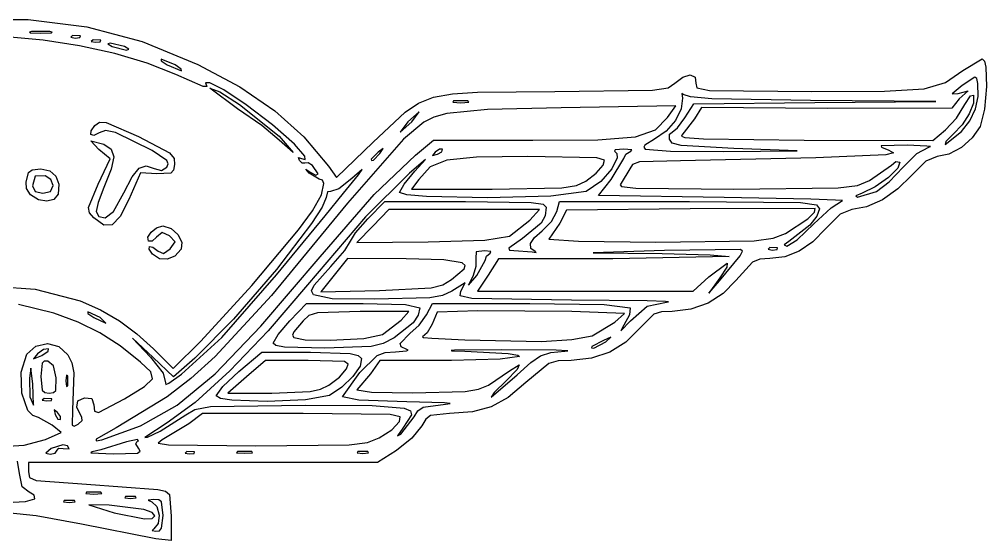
# Model space of a CAD drawing. Extents: x 6 to 135, y 1 to 35.
# Drawn here: x 72.2 to 135, y 1.4 to 35.3 of the extents above; entities that cross this region are included whole.
import ezdxf

# ---------------------------------------------------------------- set-up
doc = ezdxf.new("R2010")
doc.units = 0

msp = doc.modelspace()

# ---------------------------------------------------------------- linework, layer by layer
at = {"layer": 'Image'}
for p, q in [((68.595132, 35.250844), (72.80168, 35.232556)), ((72.80168, 35.232556), (76.606232, 34.763286)), ((76.606232, 34.763286), (80.208616, 33.804508)), ((73.777735, 33.898007), (71.406178, 34.113926)), ((73.026898, 34.464087), (72.889697, 34.419566)), ((72.889697, 34.419566), (72.956204, 34.383107)), ((72.956204, 34.383107), (73.622209, 34.349425)), ((74.217521, 34.464087), (73.026898, 34.464087)), ((73.622209, 34.349425), (74.288214, 34.383107)), ((74.354722, 34.419566), (74.217521, 34.464087)), ((74.217521, 34.464087), (74.217521, 34.464087)), ((74.288214, 34.383107), (74.354722, 34.419566)), ((75.689264, 34.193521), (75.574456, 34.086683)), ((75.574456, 34.086683), (75.849117, 34.033669)), ((76.196382, 34.172632), (75.689264, 34.193521)), ((75.849117, 34.033669), (76.160311, 34.065874)), ((76.160311, 34.065874), (76.196382, 34.172633)), ((76.196382, 34.172633), (76.196382, 34.172632)), ((77.012179, 33.928938), (76.897371, 33.8221)), ((77.519297, 33.908049), (77.012179, 33.928938)), ((77.483226, 33.801291), (77.519297, 33.90805)), ((77.519297, 33.90805), (77.519297, 33.908049)), ((76.145923, 33.534513), (73.777735, 33.898007)), ((78.425622, 33.033851), (76.145923, 33.534513)), ((76.897371, 33.8221), (77.172032, 33.769086)), ((77.172032, 33.769086), (77.483226, 33.801291)), ((78.12012, 33.711004), (77.967378, 33.651058)), ((77.967378, 33.651058), (78.252412, 33.483614)), ((79.046161, 33.483614), (78.12012, 33.711004)), ((78.252412, 33.483614), (79.178452, 33.256224)), ((79.331195, 33.316171), (79.046161, 33.483614)), ((79.046161, 33.483614), (79.046161, 33.483614)), ((79.178452, 33.256224), (79.331195, 33.316171)), ((80.208616, 33.804508), (83.808655, 32.317697)), ((80.531711, 32.406426), (78.425622, 33.033851)), ((82.353448, 32.292991), (81.427408, 32.671114)), ((81.427408, 32.671114), (81.434849, 32.56004)), ((133.456041, 31.9344), (134.71281, 32.689865)), ((134.71281, 32.689865), (134.860643, 32.544158)), ((82.379071, 31.662643), (80.531711, 32.406426)), ((81.434849, 32.56004), (81.824282, 32.292991)), ((81.824282, 32.292991), (82.750323, 31.914867)), ((82.742882, 32.025941), (82.353448, 32.292991)), ((82.353448, 32.292991), (82.353448, 32.292991)), ((82.750323, 31.914867), (82.742882, 32.025941)), ((83.808655, 32.317697), (86.535621, 30.859442)), ((134.860643, 32.544158), (134.95752, 32.151123)), ((134.95752, 32.151123), (135.006384, 30.887585)), ((84.16495, 30.89217), (82.379071, 31.662643)), ((114.764866, 31.102367), (115.280253, 31.505515)), ((115.280253, 31.505515), (115.767651, 31.639898)), ((115.767651, 31.639898), (116.098292, 31.505515)), ((116.098292, 31.505515), (116.143409, 31.102367)), ((132.329629, 31.142234), (133.456041, 31.9344)), ((134.238338, 31.497077), (133.417967, 30.95643)), ((134.366814, 31.402933), (134.238338, 31.497077)), ((134.433098, 31.081257), (134.366814, 31.402933)), ((84.399297, 30.900713), (84.16495, 30.89217)), ((84.585098, 31.127529), (84.315054, 31.139205)), ((84.315054, 31.139205), (84.399297, 30.900713)), ((85.495951, 30.676185), (84.585098, 31.127529)), ((86.389614, 29.447885), (84.595795, 30.787078)), ((84.595795, 30.787078), (85.234688, 30.547578)), ((86.535621, 30.859442), (88.808576, 29.31289)), ((113.314071, 30.647758), (114.335529, 30.806708)), ((114.335529, 30.806708), (114.764866, 31.102367)), ((116.143409, 31.102367), (116.202492, 30.800236)), ((116.202492, 30.800236), (117.030247, 30.642719)), ((130.951525, 30.738708), (132.329629, 31.142234)), ((133.417967, 30.95643), (132.766098, 30.405465)), ((134.455519, 30.253485), (134.433098, 31.081257)), ((135.006384, 30.887585), (134.875364, 29.428285)), ((85.234688, 30.547578), (86.514013, 29.72895)), ((86.954235, 29.71166), (85.495951, 30.676185)), ((98.14351, 29.804894), (99.118863, 30.189079)), ((99.118863, 30.189079), (100.339913, 30.41551)), ((100.339913, 30.41551), (101.957416, 30.526098)), ((101.957416, 30.526098), (106.984805, 30.56739)), ((106.984805, 30.56739), (113.314071, 30.647758)), ((115.313148, 30.374764), (115.232946, 30.43948)), ((115.232946, 30.43948), (115.260975, 30.130648)), ((115.786872, 30.213752), (115.313148, 30.374764)), ((117.175823, 30.101622), (115.786872, 30.213752)), ((117.030247, 30.642719), (123.67056, 30.573201)), ((123.67056, 30.573201), (128.379309, 30.592729)), ((128.379309, 30.592729), (130.951525, 30.738708)), ((132.766098, 30.405465), (133.153384, 30.427701)), ((133.153384, 30.427701), (133.814842, 30.601171)), ((133.814842, 30.601171), (133.23078, 30.090866)), ((133.599466, 29.713487), (133.949044, 30.288842)), ((133.949044, 30.288842), (134.157247, 30.339735)), ((134.157247, 30.339735), (134.142553, 29.809276)), ((134.27913, 29.433365), (134.455519, 30.253485)), ((86.514013, 29.72895), (89.089827, 27.673528)), ((88.651406, 28.400903), (86.954235, 29.71166)), ((97.263097, 29.221044), (98.14351, 29.804894)), ((100.411238, 29.961836), (100.356255, 29.87638)), ((100.356255, 29.87638), (100.874258, 29.840836)), ((101.337279, 29.961836), (100.411238, 29.961836)), ((100.874258, 29.840836), (101.392262, 29.87638)), ((101.392262, 29.87638), (101.337279, 29.961836)), ((101.337279, 29.961836), (101.337279, 29.961836)), ((107.394152, 29.50673), (102.613313, 29.389893)), ((114.840087, 29.64716), (107.394152, 29.50673)), ((114.300123, 28.889623), (114.840087, 29.64716)), ((115.260975, 30.130648), (115.192141, 29.436745)), ((115.423908, 28.849504), (115.993817, 29.771637)), ((115.993817, 29.771637), (123.845997, 29.84578)), ((116.506486, 29.529569), (116.051062, 28.794616)), ((124.675878, 29.456074), (116.506486, 29.529569)), ((123.584298, 29.981979), (117.175823, 30.101622)), ((131.698178, 29.919923), (123.584298, 29.981979)), ((123.845997, 29.84578), (131.698178, 29.919923)), ((133.23078, 30.090866), (132.745995, 29.481569)), ((133.0408, 28.840857), (133.599466, 29.713487)), ((134.142553, 29.809276), (133.871929, 29.120309)), ((87.971736, 28.350023), (86.389614, 29.447885)), ((88.808576, 29.31289), (90.700604, 27.621221)), ((95.18407, 27.286702), (97.263097, 29.221044)), ((98.188378, 29.250286), (97.434679, 28.588828)), ((97.699262, 28.588828), (98.188378, 29.250286)), ((99.137903, 28.90999), (98.47399, 28.571734)), ((99.967261, 29.142927), (99.137903, 28.90999)), ((102.613313, 29.389893), (99.967261, 29.142927)), ((113.514424, 28.07842), (114.300123, 28.889623)), ((115.192141, 29.436745), (114.811653, 28.68381)), ((132.745995, 29.481569), (124.675878, 29.456074)), ((133.871929, 29.120309), (133.413199, 28.403553)), ((133.9173, 28.660464), (134.27913, 29.433365)), ((134.875364, 29.428285), (134.580423, 28.302256)), ((76.88273, 28.019223), (77.125193, 28.368751)), ((77.125193, 28.368751), (77.423136, 28.572028)), ((77.423136, 28.572028), (77.859991, 28.554526)), ((77.859991, 28.554526), (79.966468, 27.651057)), ((89.08367, 27.41814), (87.971736, 28.350023)), ((90.089045, 27.151037), (88.651406, 28.400903)), ((97.434679, 28.588828), (96.945563, 27.927371)), ((96.945563, 27.927371), (97.699262, 28.588828)), ((98.47399, 28.571734), (97.151494, 27.482215)), ((97.699262, 28.588828), (97.699262, 28.588828)), ((114.811653, 28.68381), (114.201174, 27.990985)), ((114.944329, 28.198247), (115.423908, 28.849504)), ((116.051062, 28.794616), (115.214691, 27.742727)), ((132.329894, 28.075239), (133.0408, 28.840857)), ((133.413199, 28.403553), (132.834184, 27.789724)), ((133.383397, 27.974351), (133.9173, 28.660464)), ((134.580423, 28.302256), (134.07662, 27.568936)), ((76.880093, 27.774186), (76.88273, 28.019223)), ((77.072579, 27.707127), (76.880093, 27.774186)), ((77.415486, 27.891536), (77.072579, 27.707127)), ((77.819705, 28.026065), (77.415486, 27.891536)), ((78.469153, 27.896444), (77.819705, 28.026065)), ((80.841402, 26.7303), (78.469153, 27.896444)), ((79.966468, 27.651057), (81.981831, 26.57931)), ((89.089827, 27.673528), (89.997262, 26.604456)), ((90.700604, 27.621221), (92.284786, 25.727612)), ((109.764658, 27.438516), (112.20927, 27.629986)), ((112.20927, 27.629986), (113.514424, 28.07842)), ((114.201174, 27.990985), (113.442366, 27.47741)), ((114.417881, 27.464351), (114.432325, 27.791359)), ((114.432325, 27.791359), (114.591596, 27.927371)), ((114.591596, 27.927371), (114.944329, 28.198247)), ((115.214691, 27.742727), (115.203942, 27.657794)), ((115.203942, 27.657794), (115.416311, 27.587811)), ((131.510575, 27.385827), (132.329894, 28.075239)), ((132.307941, 27.133622), (133.383397, 27.974351)), ((132.834184, 27.789724), (132.357961, 27.326352)), ((133.383397, 27.974351), (133.383397, 27.974351)), ((77.396922, 26.801579), (76.862587, 27.362395)), ((76.862587, 27.362395), (77.706022, 27.140171)), ((77.706022, 27.140171), (78.190124, 26.832317)), ((89.997262, 26.604456), (89.08367, 27.41814)), ((89.08367, 27.41814), (89.08367, 27.41814)), ((90.768733, 26.36919), (90.089045, 27.151037)), ((92.82267, 24.98306), (95.18407, 27.286702)), ((97.151494, 27.482215), (93.537385, 23.330001)), ((97.945325, 26.424652), (99.117427, 27.398205)), ((99.117427, 27.398205), (105.560584, 27.398205)), ((105.560584, 27.398205), (109.764658, 27.438516)), ((112.817349, 27.090303), (112.751656, 26.943995)), ((113.442366, 27.47741), (112.817349, 27.090303)), ((114.595246, 27.214621), (114.417881, 27.464351)), ((115.180882, 27.055189), (114.595246, 27.214621)), ((118.604463, 26.858532), (115.180882, 27.055189)), ((115.416311, 27.587811), (116.638697, 27.487262)), ((116.638697, 27.487262), (123.172157, 27.405808)), ((123.172157, 27.405808), (131.510575, 27.385827)), ((129.846097, 27.07385), (128.171074, 27.042162)), ((128.171074, 27.042162), (128.188612, 26.944914)), ((131.132831, 27.028228), (129.846097, 27.07385)), ((131.36226, 26.98957), (131.132831, 27.028228)), ((132.357961, 27.326352), (132.307941, 27.133622)), ((134.07662, 27.568936), (133.364305, 26.941777)), ((78.128931, 26.207581), (77.396922, 26.801579)), ((78.190124, 26.832317), (78.354226, 26.330405)), ((81.794109, 26.089039), (80.841402, 26.7303)), ((81.981831, 26.57931), (82.273803, 26.225169)), ((90.773633, 26.146234), (90.768733, 26.36919)), ((95.516453, 26.638205), (95.053432, 26.175185)), ((95.205274, 26.109814), (95.616349, 26.53831)), ((95.25648, 23.878057), (97.945325, 26.424652)), ((95.847182, 26.869039), (95.516453, 26.638205)), ((95.616349, 26.53831), (95.847182, 26.869039)), ((95.616349, 26.53831), (95.616349, 26.53831)), ((99.216204, 26.637287), (99.051594, 26.411397)), ((99.051594, 26.411397), (99.364318, 26.489175)), ((99.490175, 26.82597), (99.216204, 26.637287)), ((99.364318, 26.489175), (99.655877, 26.660269)), ((99.690636, 26.817941), (99.490175, 26.82597)), ((99.655877, 26.660269), (99.690636, 26.817941)), ((99.690636, 26.817941), (99.690636, 26.817941)), ((110.896348, 26.786637), (110.847402, 26.698765)), ((110.847402, 26.698765), (111.012309, 26.536864)), ((111.457578, 26.817459), (110.896348, 26.786637)), ((111.012309, 26.536864), (111.025967, 26.270908)), ((111.975582, 26.774991), (111.457578, 26.817459)), ((111.457578, 26.224562), (111.593591, 26.501003)), ((111.593591, 26.501003), (111.920599, 26.686655)), ((111.920599, 26.686655), (111.975582, 26.774991)), ((112.751656, 26.943995), (112.845245, 26.823421)), ((112.845245, 26.823421), (114.47879, 26.689654)), ((114.47879, 26.689654), (117.939862, 26.664147)), ((117.939862, 26.664147), (122.702356, 26.715734)), ((122.702356, 26.715734), (118.604463, 26.858532)), ((128.456066, 26.454417), (123.912127, 26.251581)), ((128.188612, 26.944914), (128.651137, 26.760618)), ((128.954436, 26.579261), (128.456066, 26.454417)), ((128.651137, 26.760618), (128.954436, 26.579261)), ((129.579408, 25.658567), (130.476467, 26.550502)), ((130.476467, 26.550502), (131.254128, 26.945944)), ((131.254128, 26.945944), (131.36226, 26.98957)), ((132.562225, 26.504263), (131.789123, 26.339873)), ((133.364305, 26.941777), (132.562225, 26.504263)), ((77.338405, 24.54631), (78.128931, 26.207581)), ((78.354226, 26.330405), (78.199027, 25.53198)), ((80.005383, 25.590437), (80.451826, 25.749427)), ((80.451826, 25.749427), (80.982075, 25.572058)), ((81.89946, 25.866735), (81.794109, 26.089039)), ((81.805807, 25.656153), (81.89946, 25.866735)), ((82.300058, 25.826916), (82.226942, 25.463549)), ((82.273803, 26.225169), (82.300058, 25.826916)), ((90.408845, 26.098567), (90.342341, 26.290046)), ((90.342341, 26.290046), (90.548965, 26.211633)), ((90.593216, 25.913758), (90.408845, 26.098567)), ((90.548965, 26.211633), (90.773633, 26.146234)), ((90.75611, 25.9231), (90.593216, 25.913758)), ((90.970315, 25.941654), (90.75611, 25.9231)), ((91.256255, 25.771167), (90.970315, 25.941654)), ((91.613853, 25.216748), (91.256255, 25.771167)), ((95.053432, 26.175185), (95.092782, 26.078078)), ((95.092782, 26.078078), (95.205274, 26.109814)), ((98.597678, 26.162113), (97.547048, 25.265985)), ((97.8977, 25.387121), (98.597678, 26.162113)), ((99.975752, 26.119621), (98.902803, 25.676532)), ((101.904275, 26.303451), (99.975752, 26.119621)), ((105.223865, 26.339873), (101.904275, 26.303451)), ((109.717667, 26.270511), (105.223865, 26.339873)), ((109.674091, 25.261833), (110.127086, 25.796549)), ((110.207981, 26.109031), (109.717667, 26.270511)), ((110.127086, 25.796549), (110.207981, 26.109031)), ((110.639924, 24.854902), (111.457578, 26.224562)), ((111.025967, 26.270908), (110.677508, 25.539386)), ((112.028194, 25.835882), (111.85495, 25.547691)), ((112.474333, 25.994383), (112.028194, 25.835882)), ((115.136909, 26.07529), (112.474333, 25.994383)), ((123.912127, 26.251581), (115.136909, 26.07529)), ((127.408348, 24.791041), (128.831384, 25.782811)), ((128.831384, 25.782811), (129.11496, 26.016468)), ((129.11496, 26.016468), (129.361444, 25.982919)), ((129.361444, 25.982919), (129.246836, 25.584845)), ((131.056111, 26.042227), (130.128383, 25.119155)), ((131.789123, 26.339873), (131.056111, 26.042227)), ((72.680953, 24.675838), (72.82846, 25.303181)), ((72.82846, 25.303181), (73.064128, 25.474759)), ((73.064128, 25.474759), (73.630734, 25.546124)), ((73.630734, 25.546124), (74.201067, 25.418264)), ((74.201067, 25.418264), (74.599126, 25.068184)), ((78.199027, 25.53198), (77.72523, 24.334586)), ((80.088441, 25.278067), (79.339975, 23.560015)), ((79.554926, 25.024065), (80.005383, 25.590437)), ((81.154797, 25.213659), (80.088441, 25.278067)), ((80.982075, 25.572058), (81.455844, 25.433528)), ((82.063322, 25.267863), (81.154797, 25.213659)), ((81.455844, 25.433528), (81.805807, 25.656153)), ((82.226942, 25.463549), (82.063322, 25.267863)), ((91.031771, 25.268781), (90.830062, 25.523426)), ((90.830062, 25.523426), (91.150833, 25.30253)), ((91.693228, 24.879003), (91.031771, 25.268781)), ((91.150833, 25.30253), (91.477841, 25.132806)), ((91.477841, 25.132806), (91.613853, 25.216748)), ((92.284786, 25.727612), (92.82267, 24.98306)), ((93.258025, 23.958626), (94.235249, 25.14925)), ((94.48168, 25.498367), (93.818864, 24.920437)), ((94.235249, 25.14925), (94.48168, 25.498367)), ((97.547048, 25.265985), (94.706511, 22.435344)), ((97.196968, 24.548907), (97.8977, 25.387121)), ((98.902803, 25.676532), (98.149932, 24.862335)), ((108.9933, 24.739206), (109.674091, 25.261833)), ((110.677508, 25.539386), (109.957977, 24.729306)), ((111.85495, 25.547691), (111.289055, 24.62165)), ((129.246836, 25.584845), (128.634669, 24.976675)), ((128.673995, 24.710533), (129.579408, 25.658567)), ((130.128383, 25.119155), (129.24326, 24.241793)), ((72.703378, 24.277753), (72.680953, 24.675838)), ((73.267427, 25.070767), (73.093043, 24.443695)), ((73.902112, 25.089615), (73.267427, 25.070767)), ((74.265016, 24.848335), (73.902112, 25.089615)), ((74.415958, 24.456934), (74.265016, 24.848335)), ((74.599126, 25.068184), (74.790927, 24.546129)), ((74.790927, 24.546129), (74.742488, 23.902348)), ((76.714284, 23.029589), (77.338405, 24.54631)), ((79.012636, 23.979286), (79.554926, 25.024065)), ((91.906813, 24.803765), (91.693228, 24.879003)), ((91.836975, 23.868292), (91.99739, 24.599091)), ((91.99739, 24.599091), (91.906813, 24.803765)), ((93.818864, 24.920437), (92.95802, 24.250623)), ((96.905513, 24.013616), (97.196968, 24.548907)), ((98.149932, 24.862335), (97.674558, 24.223209)), ((108.38641, 24.463453), (108.9933, 24.739196)), ((108.9933, 24.739196), (108.9933, 24.739206)), ((109.957977, 24.729306), (109.023325, 24.065779)), ((109.82227, 23.826335), (110.639924, 24.854902)), ((111.289055, 24.62165), (111.219643, 24.502644)), ((111.219643, 24.502644), (111.315896, 24.409685)), ((126.616855, 24.473565), (127.408348, 24.791041)), ((128.634669, 24.976675), (127.77945, 24.369245)), ((127.853787, 24.086813), (128.673995, 24.710533)), ((72.964435, 23.86045), (72.703378, 24.277753)), ((73.465134, 23.538074), (72.964435, 23.86045)), ((72.964435, 23.86045), (72.964435, 23.86045)), ((73.093043, 24.443695), (73.249387, 24.073279)), ((73.249387, 24.073279), (73.754501, 23.958626)), ((73.754501, 23.958626), (74.26201, 24.074603)), ((74.26201, 24.074603), (74.415958, 24.456934)), ((74.415958, 24.456934), (74.415958, 24.456934)), ((74.742488, 23.902348), (74.48034, 23.561996)), ((77.72523, 24.334586), (77.341973, 23.371742)), ((78.333818, 22.786967), (79.012636, 23.979286)), ((91.2669, 22.820331), (91.836975, 23.868292)), ((91.756826, 19.846199), (95.25648, 23.878057)), ((92.077167, 22.50342), (93.258025, 23.958626)), ((92.221986, 24.05002), (92.143019, 23.685976)), ((92.431486, 24.076157), (92.221986, 24.05002)), ((92.95802, 24.250623), (92.431486, 24.076157)), ((97.386703, 23.852645), (96.905513, 24.013616)), ((97.674558, 24.223209), (102.912426, 24.224188)), ((102.912426, 24.224188), (107.437897, 24.308341)), ((109.023325, 24.065779), (106.72366, 23.776377)), ((107.437897, 24.308341), (108.38641, 24.463453)), ((111.315896, 24.409685), (112.235439, 24.289355)), ((112.235439, 24.289355), (118.592961, 24.223209)), ((118.592961, 24.223209), (125.360223, 24.30379)), ((125.360223, 24.30379), (126.616855, 24.473565)), ((126.935684, 23.973389), (126.514432, 23.802709)), ((126.618094, 23.717905), (127.853787, 24.086813)), ((127.77945, 24.369245), (126.935684, 23.973389)), ((127.853787, 24.086813), (127.853787, 24.086813)), ((129.24326, 24.241793), (128.238081, 23.542647)), ((74.012495, 23.43958), (73.465134, 23.538074)), ((74.48034, 23.561996), (74.012495, 23.43958)), ((77.341973, 23.371742), (77.225703, 22.769699)), ((79.339975, 23.560015), (78.774048, 22.450827)), ((93.537385, 23.330001), (88.600643, 17.324541)), ((92.143019, 23.685976), (91.890716, 23.060188)), ((94.843938, 22.294967), (95.957359, 23.42946)), ((95.957359, 23.42946), (101.19393, 23.42946)), ((98.663503, 23.741682), (97.386703, 23.852645)), ((102.603302, 23.665474), (98.663503, 23.741682)), ((101.19393, 23.42946), (105.441262, 23.358575)), ((106.72366, 23.776377), (102.603302, 23.665474)), ((105.441262, 23.358575), (106.223179, 23.244179)), ((106.223179, 23.244179), (106.430501, 23.054225)), ((107.116893, 22.773153), (107.281617, 23.42946)), ((107.281617, 23.42946), (115.71959, 23.42946)), ((117.982103, 23.688283), (109.82227, 23.826335)), ((115.71959, 23.42946), (122.927821, 23.359554)), ((123.602284, 23.573045), (117.982103, 23.688283)), ((122.927821, 23.359554), (123.960096, 23.21591)), ((125.200909, 23.524185), (123.602284, 23.573045)), ((124.908832, 23.019731), (125.65615, 23.489845)), ((125.65615, 23.489845), (125.200909, 23.524185)), ((126.514432, 23.802709), (126.618094, 23.717905)), ((128.238081, 23.542647), (127.211984, 23.078492)), ((76.781869, 22.691038), (76.714284, 23.029589)), ((77.069416, 22.363501), (76.781869, 22.691038)), ((77.225703, 22.769699), (77.379246, 22.459234)), ((77.805428, 22.371128), (78.333818, 22.786967)), ((90.342082, 21.588931), (91.2669, 22.820331)), ((91.890716, 23.060188), (91.2018, 21.991591)), ((96.219159, 22.900294), (95.17962, 21.835711)), ((101.106366, 22.900294), (96.219159, 22.900294)), ((105.993577, 22.900294), (101.106366, 22.900294)), ((105.352143, 22.213698), (105.993577, 22.900294)), ((106.430501, 23.054225), (106.351904, 22.505237)), ((106.768495, 22.138064), (107.116893, 22.773153)), ((107.748696, 22.864888), (107.317265, 22.022696)), ((115.754692, 22.948737), (107.748696, 22.864888)), ((123.86931, 22.968062), (115.754692, 22.948737)), ((123.405004, 22.308846), (123.826199, 22.728915)), ((123.794261, 21.974254), (124.908832, 23.019731)), ((123.826199, 22.728915), (123.86931, 22.968062)), ((123.960096, 23.21591), (124.157562, 22.949795)), ((124.157562, 22.949795), (123.980734, 22.484591)), ((125.50996, 22.612288), (124.572886, 21.680468)), ((126.264109, 22.906105), (125.50996, 22.612288)), ((127.211984, 23.078492), (126.264109, 22.906105)), ((77.707869, 21.888983), (77.069416, 22.363501)), ((77.069416, 22.363501), (77.069416, 22.363501)), ((77.379246, 22.459234), (77.805428, 22.371128)), ((78.774048, 22.450827), (78.253046, 21.905954)), ((91.2018, 21.991591), (88.922093, 19.024481)), ((88.923849, 18.661441), (92.077167, 22.50342)), ((94.706511, 22.435344), (90.938209, 18.009965)), ((94.057584, 21.404093), (94.843938, 22.294967)), ((104.049254, 21.186379), (105.352143, 22.213698)), ((106.091961, 22.014468), (104.883127, 21.016786)), ((106.351904, 22.505237), (106.091961, 22.014468)), ((106.162169, 21.532772), (106.768495, 22.138064)), ((107.317265, 22.022696), (106.592021, 20.986119)), ((121.948392, 21.361003), (123.405004, 22.308846)), ((122.708688, 20.948877), (123.794261, 21.974254)), ((123.980734, 22.484591), (123.520656, 21.900425)), ((78.253046, 21.905954), (77.707869, 21.888983)), ((80.571161, 21.116647), (80.779373, 21.446779)), ((80.779373, 21.446779), (81.140067, 21.724961)), ((81.140067, 21.724961), (81.55109, 21.841962)), ((81.505624, 21.422078), (81.142746, 21.108299)), ((81.981006, 21.190199), (81.505624, 21.422078)), ((81.55109, 21.841962), (82.081926, 21.67732)), ((82.081926, 21.67732), (82.52757, 21.276981)), ((87.328863, 17.982738), (90.342082, 21.588931)), ((93.730517, 20.855321), (94.057584, 21.404093)), ((95.17962, 21.835711), (94.140081, 20.771127)), ((105.662011, 21.089398), (106.162169, 21.532772)), ((121.143074, 21.038174), (121.948392, 21.361003)), ((121.948392, 21.361003), (121.948392, 21.361003)), ((123.520656, 21.900425), (122.17319, 20.827089)), ((124.572886, 21.680468), (123.729349, 20.817991)), ((80.617588, 20.843798), (80.571161, 21.116647)), ((80.850898, 20.842449), (80.617588, 20.843798)), ((81.142746, 21.108299), (80.850898, 20.842449)), ((82.347292, 20.802552), (81.981006, 21.190199)), ((82.024609, 20.34812), (82.347292, 20.802552)), ((82.52757, 21.276981), (82.778833, 20.781328)), ((82.778833, 20.781328), (82.726524, 20.330742)), ((93.354865, 20.248007), (93.730517, 20.855321)), ((94.140081, 20.771127), (98.763939, 20.808392)), ((98.763939, 20.808392), (102.430661, 20.918958)), ((102.430661, 20.918958), (104.049254, 21.186379)), ((104.883127, 21.016786), (104.005723, 20.387668)), ((104.049254, 21.186379), (104.049254, 21.186379)), ((105.412563, 20.697851), (105.662011, 21.089398)), ((106.592021, 20.986119), (108.513338, 20.847644)), ((108.513338, 20.847644), (113.545263, 20.787682)), ((113.545263, 20.787682), (119.92896, 20.866043)), ((119.92896, 20.866043), (121.143074, 21.038174)), ((122.17319, 20.827089), (121.872513, 20.605938)), ((122.03109, 20.527093), (122.708688, 20.948877)), ((123.729349, 20.817991), (122.847545, 20.20792)), ((80.65418, 20.34421), (80.677343, 20.509016)), ((80.882176, 20.007634), (80.65418, 20.34421)), ((80.677343, 20.509016), (80.893401, 20.471136)), ((80.893401, 20.471136), (81.244089, 20.199658)), ((81.244089, 20.199658), (81.592834, 20.043306)), ((81.592834, 20.043306), (82.024609, 20.34812)), ((82.726524, 20.330742), (82.313549, 19.887615)), ((92.4517, 19.216385), (93.354865, 20.248007)), ((101.883429, 20.150457), (101.848855, 19.752347)), ((102.420381, 20.233576), (101.883429, 20.150457)), ((102.819602, 20.179622), (102.420381, 20.233576)), ((102.792485, 20.079236), (102.819602, 20.179622)), ((104.005723, 20.387668), (104.03246, 20.279101)), ((104.03246, 20.279101), (104.328183, 20.250851)), ((104.328183, 20.250851), (105.504461, 20.156534)), ((105.4231, 20.385458), (105.412563, 20.697851)), ((105.702898, 20.179547), (105.4231, 20.385458)), ((105.504461, 20.156534), (105.781033, 20.125878)), ((105.781033, 20.125878), (105.702898, 20.179547)), ((114.103408, 20.242189), (109.473206, 20.097622)), ((109.473206, 20.097622), (113.949069, 20.043752)), ((119.030629, 20.305239), (114.103408, 20.242189)), ((119.020711, 19.897649), (119.153078, 20.193078)), ((119.153078, 20.193078), (119.030629, 20.305239)), ((120.932957, 20.435205), (120.818149, 20.328367)), ((120.818149, 20.328367), (121.09281, 20.275353)), ((121.440075, 20.414316), (120.932957, 20.435205)), ((121.09281, 20.275353), (121.404004, 20.307558)), ((121.404004, 20.307558), (121.440075, 20.414317)), ((121.440075, 20.414317), (121.440075, 20.414316)), ((121.872513, 20.605938), (122.03109, 20.527093)), ((122.847545, 20.20792), (121.91642, 19.844317)), ((81.321845, 19.713879), (80.882176, 20.007634)), ((80.882176, 20.007634), (80.882176, 20.007634)), ((81.822146, 19.677933), (81.321845, 19.713879)), ((82.313549, 19.887615), (81.822146, 19.677933)), ((87.911866, 15.344675), (91.756826, 19.846199)), ((93.516972, 19.733598), (92.659517, 18.650971)), ((97.327907, 19.709439), (93.516972, 19.733598)), ((99.782566, 19.64869), (97.327907, 19.709439)), ((100.979745, 19.454413), (99.782566, 19.64869)), ((101.848855, 19.752347), (101.852492, 19.214909)), ((101.917652, 18.630132), (102.461756, 19.60027)), ((102.461756, 19.60027), (102.558908, 19.883491)), ((102.461756, 19.60027), (102.461756, 19.60027)), ((102.558908, 19.883491), (102.792485, 20.079236)), ((103.334759, 19.702779), (102.649221, 18.655707)), ((110.750269, 19.716754), (103.334759, 19.702779)), ((118.295356, 19.860306), (110.750269, 19.716754)), ((113.949069, 20.043752), (117.072083, 19.967643)), ((117.072083, 19.967643), (118.295356, 19.860306)), ((117.664749, 18.270092), (119.020711, 19.897649)), ((119.800764, 19.500071), (118.723099, 18.295243)), ((120.276545, 19.68149), (119.800764, 19.500071)), ((120.924919, 19.721247), (120.276545, 19.68149)), ((121.91642, 19.844317), (120.924919, 19.721247)), ((88.922093, 19.024481), (86.119824, 15.781667)), ((91.372601, 17.997757), (92.4517, 19.216385)), ((100.278947, 18.354254), (101.088764, 19.048854)), ((101.159692, 19.282904), (100.979745, 19.454413)), ((101.088764, 19.048854), (101.159692, 19.282904)), ((101.852492, 19.214909), (101.676852, 18.62787)), ((116.978981, 18.534675), (118.166543, 19.418418)), ((118.139097, 19.172206), (117.684111, 18.468529)), ((118.166543, 19.418418), (118.139097, 19.172206)), ((85.364964, 14.599748), (88.923849, 18.661441)), ((92.659517, 18.650971), (91.802059, 17.568344)), ((99.707569, 18.019367), (100.278947, 18.354254)), ((100.278947, 18.354254), (100.278947, 18.354254)), ((101.373545, 18.005509), (101.917652, 18.630132)), ((101.676852, 18.62787), (101.373545, 18.005509)), ((102.649221, 18.655707), (101.963682, 17.608634)), ((115.953965, 17.608634), (116.978981, 18.534675)), ((117.684111, 18.468529), (116.968681, 17.476343)), ((116.968681, 17.476343), (117.664749, 18.270092)), ((118.723099, 18.295243), (117.913451, 17.454912)), ((69.918047, 17.980049), (73.26165, 17.727472)), ((73.26165, 17.727472), (76.179339, 16.969988)), ((84.013265, 14.365833), (87.328863, 17.982738)), ((87.328863, 17.982738), (87.328863, 17.982738)), ((90.938209, 18.009965), (88.380432, 15.033003)), ((91.201941, 17.618668), (91.372601, 17.997757)), ((91.319155, 17.361562), (91.201941, 17.618668)), ((91.802059, 17.568344), (95.610557, 17.654635)), ((95.610557, 17.654635), (98.956134, 17.823668)), ((98.956134, 17.823668), (99.707569, 18.019367)), ((100.289662, 17.61225), (99.698078, 17.330468)), ((101.160273, 18.143055), (100.289662, 17.61225)), ((100.840078, 17.305304), (100.875663, 17.611261)), ((100.875663, 17.611261), (101.160273, 18.143055)), ((101.963682, 17.608634), (108.958825, 17.608634)), ((108.958825, 17.608634), (115.953965, 17.608634)), ((76.179339, 16.969988), (77.494033, 16.396093)), ((88.600643, 17.324541), (84.937825, 13.363706)), ((92.543048, 17.118796), (91.319155, 17.361562)), ((95.295968, 17.080457), (92.543048, 17.118796)), ((98.875675, 17.16996), (95.295968, 17.080457)), ((99.698078, 17.330468), (98.875675, 17.16996)), ((101.591967, 17.141842), (100.840078, 17.305304)), ((108.074837, 17.031778), (101.591967, 17.141842)), ((112.971649, 16.970896), (108.074837, 17.031778)), ((114.158846, 16.931207), (112.971649, 16.970896)), ((117.913451, 17.454912), (116.92524, 16.826672)), ((74.459924, 16.171585), (72.17529, 16.743765)), ((77.494033, 16.396093), (78.720929, 15.688997)), ((89.784519, 15.690407), (90.859892, 16.814885)), ((90.859892, 16.814885), (94.54416, 16.814885)), ((94.54416, 16.814885), (97.298032, 16.743677)), ((97.298032, 16.743677), (98.228428, 16.532908)), ((98.228428, 16.532908), (98.117984, 16.051711)), ((98.64562, 16.060427), (99.035766, 16.814885)), ((99.035766, 16.814885), (105.363348, 16.814885)), ((101.995498, 16.334831), (99.336849, 16.251652)), ((108.078711, 16.285719), (101.995498, 16.334831)), ((105.363348, 16.814885), (110.18325, 16.743839)), ((110.18325, 16.743839), (111.869997, 16.525149)), ((111.869997, 16.525149), (111.82605, 16.075317)), ((111.900792, 15.682412), (112.965475, 16.625383)), ((112.965475, 16.625383), (114.2357, 16.89149)), ((114.348701, 16.911064), (114.158846, 16.931207)), ((114.2357, 16.89149), (114.348701, 16.911064)), ((115.80235, 16.431789), (114.588662, 16.29153)), ((116.92524, 16.826672), (115.80235, 16.431789)), ((76.044469, 15.588073), (74.459924, 16.171585)), ((76.68049, 16.276344), (76.676928, 16.158648)), ((76.676928, 16.158648), (77.061788, 15.888845)), ((77.474239, 15.897259), (76.68049, 16.276344)), ((77.061788, 15.888845), (77.834376, 15.524041)), ((77.474239, 15.897258), (77.474239, 15.897259)), ((77.834376, 15.524041), (77.474239, 15.897258)), ((86.119824, 15.781667), (83.610919, 13.26017)), ((91.015456, 16.017318), (90.641003, 15.690407)), ((91.574033, 16.195968), (91.015456, 16.017318)), ((94.346811, 16.285719), (91.574033, 16.195968)), ((97.516695, 16.285719), (94.346811, 16.285719)), ((95.794799, 14.803425), (97.013291, 15.729465)), ((97.013291, 15.729465), (97.516695, 16.285719)), ((98.117984, 16.051711), (97.793764, 15.556582)), ((98.171804, 15.397675), (98.64562, 16.060427)), ((99.336849, 16.251652), (99.015121, 15.474937)), ((111.503272, 16.153428), (108.078711, 16.285719)), ((110.885113, 15.600936), (111.503272, 16.153428)), ((111.82605, 16.075317), (111.468932, 15.400671)), ((113.41207, 16.114513), (112.48782, 15.191921)), ((113.89584, 16.258018), (113.41207, 16.114513)), ((114.588662, 16.29153), (113.89584, 16.258018)), ((77.448877, 14.901595), (76.044469, 15.588073)), ((78.720929, 15.688997), (79.866255, 14.846373)), ((84.941842, 12.252451), (87.911866, 15.344675)), ((89.024205, 14.799093), (89.784519, 15.690407)), ((90.641003, 15.690407), (90.045913, 14.972084)), ((97.793764, 15.556582), (96.546673, 14.574231)), ((97.580494, 14.863704), (98.171804, 15.397675)), ((99.015121, 15.474937), (98.70018, 14.911168)), ((109.414458, 14.712005), (110.885113, 15.600936)), ((111.27019, 15.033342), (111.900792, 15.682412)), ((111.468932, 15.400671), (111.27019, 15.033342)), ((112.48782, 15.191921), (111.598046, 14.291484)), ((78.769951, 14.057799), (77.448877, 14.901595)), ((80.905357, 13.311265), (79.575655, 14.56593)), ((79.575655, 14.56593), (80.735804, 13.328778)), ((79.866255, 14.846373), (80.936236, 13.865898)), ((82.748407, 12.219149), (85.364964, 14.599748)), ((85.364964, 14.599748), (85.364964, 14.599748)), ((88.380432, 15.033003), (85.88448, 12.427368)), ((88.706293, 14.235201), (89.024205, 14.799093)), ((90.045913, 14.972084), (89.958126, 14.749057)), ((89.958126, 14.749057), (90.036457, 14.598065)), ((90.036457, 14.598065), (90.770305, 14.456024)), ((90.770305, 14.456024), (92.405126, 14.433638)), ((92.405126, 14.433638), (94.587032, 14.526614)), ((94.587032, 14.526614), (95.794799, 14.803425)), ((95.794799, 14.803425), (95.794799, 14.803425)), ((96.546673, 14.574231), (95.834411, 14.207517)), ((96.935427, 14.212811), (97.580494, 14.863704)), ((98.70018, 14.911168), (98.394766, 14.64643)), ((98.394766, 14.64643), (98.45374, 14.601321)), ((98.45374, 14.601321), (99.009339, 14.548595)), ((99.009339, 14.548595), (101.134353, 14.439308)), ((101.134353, 14.439308), (106.10717, 14.338457)), ((106.10717, 14.338457), (108.091286, 14.463495)), ((108.091286, 14.463495), (109.414458, 14.712005)), ((109.414458, 14.712005), (109.414458, 14.712005)), ((110.624083, 14.621048), (110.134663, 14.412395)), ((110.282531, 14.315943), (110.624083, 14.621048)), ((72.726599, 13.516906), (73.311446, 14.03639)), ((73.311446, 14.03639), (74.05094, 14.202343)), ((73.790996, 13.810802), (73.403709, 13.53478)), ((74.116741, 13.869037), (73.790996, 13.810802)), ((74.05094, 14.202343), (74.792432, 14.016786)), ((74.106393, 13.702444), (74.116741, 13.869037)), ((74.116741, 13.869037), (74.116741, 13.869037)), ((74.792432, 14.016786), (75.383271, 13.481739)), ((80.104493, 13.002333), (78.769951, 14.057799)), ((80.936236, 13.865898), (82.204533, 12.578239)), ((82.204533, 12.578239), (84.013265, 14.365833)), ((88.876109, 14.079186), (88.706293, 14.235201)), ((88.706293, 14.235201), (88.706293, 14.235201)), ((89.43968, 13.977091), (88.876109, 14.079186)), ((92.053627, 13.904472), (89.43968, 13.977091)), ((95.067871, 14.006406), (92.053627, 13.904472)), ((95.834411, 14.207517), (95.067871, 14.006406)), ((97.016981, 13.983876), (96.935427, 14.212811)), ((97.368534, 13.822273), (97.016981, 13.983876)), ((97.454368, 13.772859), (97.368534, 13.822273)), ((109.392974, 14.013792), (109.352593, 13.929594)), ((109.352593, 13.929594), (109.51083, 13.904472)), ((110.134663, 14.412395), (109.392974, 14.013792)), ((109.51083, 13.904472), (110.282531, 14.315943)), ((110.282531, 14.315943), (110.282531, 14.315943)), ((111.598046, 14.291484), (110.55734, 13.643979)), ((72.344679, 12.34202), (72.726599, 13.516906)), ((73.403709, 13.53478), (73.148141, 13.221097)), ((73.148141, 13.221097), (73.685627, 13.437924)), ((73.685627, 13.437924), (74.106393, 13.702444)), ((75.383271, 13.481739), (75.645934, 12.964916)), ((80.735804, 13.328778), (81.571307, 12.285588)), ((82.235058, 12.056603), (80.905357, 13.311265)), ((83.610919, 13.26017), (82.235058, 12.056603)), ((84.937825, 13.363706), (83.35625, 11.928712)), ((86.4832, 12.392237), (87.967124, 13.639889)), ((87.967124, 13.639889), (91.121708, 13.639889)), ((91.121708, 13.639889), (93.7091, 13.56177)), ((93.7091, 13.56177), (94.229196, 13.435941)), ((94.229196, 13.435941), (94.434647, 13.227218)), ((94.325829, 12.333886), (95.460817, 13.437031)), ((94.434647, 13.227218), (94.34009, 12.733908)), ((95.460817, 13.437031), (95.966153, 13.616802)), ((95.966153, 13.616802), (96.64093, 13.670451)), ((96.64093, 13.670451), (97.345796, 13.727763)), ((97.345796, 13.727763), (97.454368, 13.772859)), ((100.472728, 13.767571), (100.265937, 13.75429)), ((100.265937, 13.75429), (100.300736, 13.739408)), ((103.433071, 13.185176), (100.283733, 13.110722)), ((100.300736, 13.739408), (101.134251, 13.706334)), ((103.520088, 13.797235), (100.472728, 13.767571)), ((101.134251, 13.706334), (103.96465, 13.557438)), ((104.695483, 13.3589), (103.433071, 13.185176)), ((107.073717, 13.773755), (103.520088, 13.797235)), ((103.96465, 13.557438), (104.585867, 13.45972)), ((104.585867, 13.45972), (104.695483, 13.3589)), ((105.416982, 12.974107), (106.060124, 13.416853)), ((106.060124, 13.416853), (106.715598, 13.620416)), ((106.715598, 13.620416), (107.629393, 13.707222)), ((107.793717, 13.744393), (107.073717, 13.773755)), ((107.629393, 13.707222), (107.830523, 13.726599)), ((107.830523, 13.726599), (107.793717, 13.744393)), ((109.370399, 13.251597), (108.04192, 13.116533)), ((110.55734, 13.643979), (109.370399, 13.251597)), ((72.9793, 12.610862), (72.883552, 11.958421)), ((73.099621, 11.589206), (72.9793, 12.610862)), ((73.711387, 12.925052), (73.622209, 12.071792)), ((73.852759, 13.061673), (73.711387, 12.925052)), ((74.08523, 13.061777), (73.852759, 13.061673)), ((74.457624, 12.759367), (74.08523, 13.061777)), ((74.630369, 11.984046), (74.457624, 12.759367)), ((75.645934, 12.964916), (75.773048, 12.317102)), ((80.768053, 12.381629), (80.104493, 13.002333)), ((88.206458, 13.110722), (86.983651, 12.05239)), ((90.977796, 13.110722), (88.206458, 13.110722)), ((93.342373, 13.038549), (90.977796, 13.110722)), ((93.005362, 12.032683), (93.458357, 12.567399)), ((93.572453, 12.876718), (93.342373, 13.038549)), ((93.458357, 12.567399), (93.572453, 12.876718)), ((94.34009, 12.733908), (93.872538, 12.068658)), ((95.618632, 13.110722), (95.01805, 12.250828)), ((100.283733, 13.110722), (95.618632, 13.110722)), ((104.033205, 12.429927), (104.676962, 12.835289)), ((104.540186, 12.169751), (105.416982, 12.974107)), ((104.676962, 12.835289), (104.547349, 12.519923)), ((106.601001, 12.908889), (105.111357, 11.680651)), ((107.208544, 13.081975), (106.601001, 12.908889)), ((108.04192, 13.116533), (107.208544, 13.081975)), ((72.39008, 10.988271), (72.344679, 12.34202)), ((72.883552, 11.958421), (72.906211, 10.742344)), ((73.622209, 12.071792), (73.721813, 11.190974)), ((74.600778, 11.170363), (74.630369, 11.984046)), ((74.630369, 11.984046), (74.630369, 11.984046)), ((75.290685, 12.15781), (75.251482, 11.787807)), ((75.384935, 12.118536), (75.290685, 12.15781)), ((75.384935, 11.457079), (75.384935, 12.118536)), ((75.384935, 12.118536), (75.384935, 12.118536)), ((75.773048, 12.317102), (75.681213, 9.900241)), ((80.880775, 11.92638), (80.768053, 12.381629)), ((81.571307, 12.285588), (81.72613, 11.649076)), ((83.35625, 11.928712), (81.81969, 10.739301)), ((81.94169, 11.629714), (82.748407, 12.219149)), ((82.466226, 10.210784), (84.941842, 12.252451)), ((85.88448, 12.427368), (83.638416, 10.377684)), ((85.435181, 11.411252), (86.4832, 12.392237)), ((86.983651, 12.05239), (85.760844, 10.994058)), ((92.324571, 11.510056), (93.005362, 12.032683)), ((93.872538, 12.068658), (93.166027, 11.38542)), ((93.201351, 10.746517), (94.325829, 12.333886)), ((95.01805, 12.250828), (94.14014, 11.196546)), ((102.688435, 11.503886), (104.033205, 12.429927)), ((102.844246, 10.729475), (104.540186, 12.169751)), ((104.547349, 12.519923), (103.816789, 11.776957)), ((104.540186, 12.169751), (104.540186, 12.169751)), ((73.150887, 10.200145), (73.099621, 11.589206)), ((73.099621, 11.589206), (73.099621, 11.589206)), ((75.251482, 11.787807), (75.290685, 11.417805)), ((75.290685, 11.417805), (75.384935, 11.457079)), ((79.061726, 10.614755), (80.344664, 11.412213)), ((80.344664, 11.412213), (80.880775, 11.92638)), ((81.72613, 11.649076), (81.747979, 11.553535)), ((81.747979, 11.553535), (81.94169, 11.629714)), ((84.999278, 10.804739), (85.435181, 11.411252)), ((91.784452, 11.250436), (92.324571, 11.510125)), ((92.324571, 11.510125), (92.324571, 11.510056)), ((93.166027, 11.38542), (92.354596, 10.838145)), ((102.030918, 11.240421), (102.688435, 11.503886)), ((103.816789, 11.776957), (103.053221, 11.037173)), ((105.111357, 11.680651), (103.958006, 10.70705)), ((72.7882, 9.871254), (72.39008, 10.988271)), ((72.906211, 10.742344), (73.150887, 10.200145)), ((73.721813, 11.190974), (73.887584, 11.034223)), ((73.887584, 11.034223), (74.167348, 10.994058)), ((74.167348, 10.994058), (74.44703, 11.029235)), ((74.44703, 11.029235), (74.600778, 11.170363)), ((76.028515, 10.495483), (76.466477, 10.681731)), ((76.466477, 10.681731), (76.933943, 10.63053)), ((81.81969, 10.739301), (78.516995, 8.743132)), ((85.27533, 10.64028), (84.999278, 10.804739)), ((84.999278, 10.804739), (84.999278, 10.804739)), ((85.760844, 10.994058), (88.621203, 10.995117)), ((88.621203, 10.995117), (91.098495, 11.093514)), ((92.354596, 10.838145), (90.793925, 10.546979)), ((91.098495, 11.093514), (91.784452, 11.250436)), ((94.258225, 10.523387), (93.201351, 10.746517)), ((94.14014, 11.196546), (95.09376, 11.058071)), ((95.09376, 11.058071), (97.775949, 10.998109)), ((97.775949, 10.998109), (101.166703, 11.086187)), ((101.166703, 11.086187), (102.030918, 11.240421)), ((103.053221, 11.037173), (102.844246, 10.729475)), ((103.958006, 10.70705), (102.853051, 10.0907)), ((73.837183, 10.645621), (73.722375, 10.538784)), ((73.722375, 10.538784), (73.997036, 10.485771)), ((74.344301, 10.624745), (73.837183, 10.645621)), ((73.997036, 10.485771), (74.30823, 10.517976)), ((74.30823, 10.517976), (74.344301, 10.624735)), ((74.344301, 10.624735), (74.344301, 10.624745)), ((75.963756, 10.068018), (76.028515, 10.495483)), ((76.28393, 9.397469), (75.963756, 10.068018)), ((76.933943, 10.63053), (77.061788, 10.218711)), ((77.061788, 10.218711), (77.117208, 9.81605)), ((77.376235, 9.729465), (79.061726, 10.614755)), ((80.104493, 8.860932), (82.466226, 10.210784)), ((83.638416, 10.377684), (81.830302, 9.068577)), ((83.627087, 9.935395), (84.642273, 10.120391)), ((84.642273, 10.120391), (90.778933, 10.200309)), ((86.011413, 10.525258), (85.27533, 10.64028)), ((88.311246, 10.441011), (86.011413, 10.525258)), ((90.793925, 10.546979), (88.311246, 10.441011)), ((90.778933, 10.200309), (95.11975, 10.179365)), ((97.368534, 10.413913), (94.258225, 10.523387)), ((95.11975, 10.179365), (97.213377, 10.020653)), ((99.825928, 10.350317), (97.368534, 10.413913)), ((98.101485, 9.838611), (98.433541, 10.072226)), ((98.433541, 10.072226), (99.882342, 10.269003)), ((100.1955, 10.309497), (99.825928, 10.350317)), ((99.882342, 10.269003), (100.1955, 10.309497)), ((102.853051, 10.0907), (101.637771, 9.767318)), ((73.096216, 9.531392), (72.7882, 9.871254)), ((73.464436, 9.40656), (73.096216, 9.531392)), ((74.713374, 9.7417), (74.487482, 9.906309)), ((74.487482, 9.906309), (74.56526, 9.593586)), ((74.56526, 9.593586), (74.736354, 9.302027)), ((74.902056, 9.467728), (74.713374, 9.7417)), ((74.713374, 9.7417), (74.713374, 9.7417)), ((74.894025, 9.267268), (74.902056, 9.467728)), ((75.681213, 9.900241), (75.6697, 8.914847)), ((77.117208, 9.81605), (77.376235, 9.729465)), ((81.374401, 8.519734), (83.03988, 9.578066)), ((83.03988, 9.578066), (83.627087, 9.935395)), ((84.123186, 9.671143), (83.240341, 8.997764)), ((90.655949, 9.671143), (84.123186, 9.671143)), ((96.303307, 9.602511), (90.655949, 9.671143)), ((96.953767, 9.445348), (96.303307, 9.602511)), ((96.905976, 9.142843), (96.953767, 9.445348)), ((96.996173, 8.328959), (97.849268, 9.440819)), ((97.672802, 9.580351), (97.111018, 8.714639)), ((97.213377, 10.020653), (97.609053, 9.844689)), ((97.609053, 9.844689), (97.672802, 9.580351)), ((97.849268, 9.440819), (98.101485, 9.838611)), ((98.920171, 9.54638), (98.61774, 9.303073)), ((100.15345, 9.67262), (98.920171, 9.54638)), ((101.637771, 9.767318), (100.15345, 9.67262)), ((74.371628, 8.915841), (73.464436, 9.40656)), ((74.93743, 8.425121), (74.371628, 8.915841)), ((74.736354, 9.302027), (74.894025, 9.267268)), ((75.6697, 8.914847), (75.796739, 8.842547)), ((75.796739, 8.842547), (76.045586, 8.965106)), ((76.045586, 8.965106), (76.307795, 9.212142)), ((76.307795, 9.212142), (76.28393, 9.397469)), ((77.590954, 7.947041), (80.104493, 8.860932)), ((80.104493, 8.860932), (80.104493, 8.860932)), ((81.830302, 9.068577), (80.364766, 8.118166)), ((83.240341, 8.997764), (81.495578, 7.949788)), ((96.401102, 8.614032), (96.905976, 9.142843)), ((98.35292, 8.862313), (97.696847, 8.062341)), ((98.61774, 9.303073), (98.35292, 8.862313)), ((73.926146, 7.969097), (74.93743, 8.425121)), ((78.516995, 8.743132), (77.219952, 7.997779)), ((80.53847, 8.123808), (81.374401, 8.519734)), ((81.374401, 8.519734), (81.374401, 8.519734)), ((95.584292, 8.084511), (96.401102, 8.614032)), ((97.111018, 8.714639), (96.775253, 8.222678)), ((96.775253, 8.222678), (96.996173, 8.328959)), ((70.419789, 7.467633), (72.554603, 7.612764)), ((72.554603, 7.612764), (73.926146, 7.969099)), ((73.926146, 7.969099), (73.926146, 7.969097)), ((75.050295, 7.630296), (74.28816, 7.392758)), ((75.352359, 7.559622), (75.050295, 7.630296)), ((75.47429, 7.365575), (75.352359, 7.559622)), ((77.219952, 7.997779), (77.214384, 7.900573)), ((77.214384, 7.900573), (77.590954, 7.947041)), ((79.1888, 7.8246), (77.512495, 7.302988)), ((79.906667, 7.97279), (79.1888, 7.8246)), ((79.80091, 7.70248), (79.85161, 7.819062)), ((79.972201, 7.422188), (79.80091, 7.70248)), ((79.85161, 7.819062), (79.953906, 7.86422)), ((79.953906, 7.86422), (79.906667, 7.97279)), ((80.364766, 8.118166), (80.53847, 8.123808)), ((81.495578, 7.949788), (81.245187, 7.749308)), ((81.245187, 7.749308), (81.915062, 7.634893)), ((81.915062, 7.634893), (87.589504, 7.564835)), ((87.589504, 7.564835), (93.644114, 7.636788)), ((93.644114, 7.636788), (94.835643, 7.794641)), ((94.835643, 7.794641), (95.584292, 8.084511)), ((95.584292, 8.084511), (95.584292, 8.084511)), ((97.696847, 8.062341), (96.706827, 7.274815)), ((74.28816, 7.392758), (73.947128, 7.087773)), ((73.947128, 7.087773), (74.233097, 7.025313)), ((74.233097, 7.025313), (74.549105, 7.100596)), ((74.549105, 7.100596), (74.680541, 7.281594)), ((74.680541, 7.281594), (74.797123, 7.417853)), ((74.680541, 7.281594), (74.680541, 7.281594)), ((74.797123, 7.417853), (75.077416, 7.385578)), ((75.077416, 7.385578), (75.47429, 7.365575)), ((76.961586, 7.182863), (76.87831, 7.113054)), ((76.87831, 7.113054), (78.350953, 7.054304)), ((77.512495, 7.302988), (76.961586, 7.182863)), ((78.350953, 7.054304), (79.909237, 7.098593)), ((79.909237, 7.098593), (80.080261, 7.214725)), ((80.080261, 7.214725), (79.972201, 7.422188)), ((79.972201, 7.422188), (79.972201, 7.422188)), ((83.097588, 7.206042), (82.98278, 7.099205)), ((82.98278, 7.099205), (83.257441, 7.046192)), ((83.604706, 7.185166), (83.097588, 7.206042)), ((83.257441, 7.046192), (83.568635, 7.078397)), ((83.568635, 7.078397), (83.604706, 7.185156)), ((83.604706, 7.185156), (83.604706, 7.185166)), ((86.388339, 7.207709), (86.333356, 7.122252)), ((86.333356, 7.122252), (86.851359, 7.086707)), ((87.31438, 7.207709), (86.388339, 7.207709)), ((86.851359, 7.086707), (87.369363, 7.122252)), ((87.369363, 7.122252), (87.31438, 7.207709)), ((87.31438, 7.207709), (87.31438, 7.207709)), ((94.193538, 7.200539), (94.154264, 7.106288)), ((94.154264, 7.106288), (94.524266, 7.067086)), ((94.854995, 7.200539), (94.193538, 7.200539)), ((94.524266, 7.067086), (94.894269, 7.106288)), ((94.894269, 7.106288), (94.854995, 7.200539)), ((94.854995, 7.200539), (94.854995, 7.200539)), ((96.706827, 7.274815), (95.478998, 6.496147)), ((72.247031, 5.775209), (72.106213, 6.56328)), ((84.153729, 6.496147), (72.82846, 6.496147)), ((72.82846, 6.496147), (72.82846, 5.875129)), ((95.478998, 6.496147), (84.153729, 6.496147)), ((72.425332, 4.897458), (72.247031, 5.775209)), ((72.82846, 5.875129), (72.893247, 5.515904)), ((72.893247, 5.515904), (73.315416, 5.311002)), ((73.315416, 5.311002), (76.598768, 5.07358)), ((76.598768, 5.07358), (81.228971, 4.738528)), ((72.868965, 4.556812), (72.425332, 4.897458)), ((73.200418, 4.373776), (72.868965, 4.556812)), ((76.598768, 4.561868), (76.543785, 4.476411)), ((76.543785, 4.476411), (77.061788, 4.440867)), ((77.524809, 4.561868), (76.598768, 4.561868)), ((77.061788, 4.440867), (77.579792, 4.476411)), ((77.579792, 4.476411), (77.524809, 4.561868)), ((77.524809, 4.561868), (77.524809, 4.561868)), ((81.228971, 4.738528), (81.724988, 4.623943)), ((81.724988, 4.623943), (81.980392, 4.403524)), ((81.980392, 4.403524), (82.088865, 2.998749)), ((71.423784, 3.894794), (72.639779, 3.944573)), ((72.639779, 3.944573), (73.236342, 4.132709)), ((73.236342, 4.132709), (73.200418, 4.373776)), ((73.236342, 4.132709), (73.236342, 4.132709)), ((75.143562, 4.025545), (75.104288, 3.931295)), ((75.104288, 3.931295), (75.47429, 3.892092)), ((75.805019, 4.025545), (75.143562, 4.025545)), ((75.47429, 3.892092), (75.844293, 3.931295)), ((75.844293, 3.931295), (75.805019, 4.025545)), ((75.805019, 4.025545), (75.805019, 4.025545)), ((79.112307, 4.290126), (79.073033, 4.195875)), ((79.073033, 4.195875), (79.443035, 4.156673)), ((79.773764, 4.290126), (79.112307, 4.290126)), ((79.443035, 4.156673), (79.813038, 4.195875)), ((79.813038, 4.195875), (79.773764, 4.290126)), ((79.773764, 4.290126), (79.773764, 4.290126)), ((80.964388, 4.084209), (80.599586, 4.033846)), ((80.599586, 4.033846), (80.832096, 3.932515)), ((80.832096, 3.932515), (81.155178, 3.627048)), ((81.278155, 4.065835), (80.964388, 4.084209)), ((81.458265, 3.929343), (81.278155, 4.065835)), ((81.559699, 3.056568), (81.458265, 3.929343)), ((73.328512, 3.0194), (70.667987, 3.295392)), ((78.060695, 3.723728), (76.731113, 3.733533)), ((76.731113, 3.733533), (78.384703, 3.212146)), ((80.302957, 3.433488), (78.060695, 3.723728)), ((78.384703, 3.212146), (80.34487, 2.826909)), ((80.8505, 3.246415), (80.302957, 3.433488)), ((81.030533, 3.027885), (80.8505, 3.246415)), ((81.155178, 3.627048), (81.296505, 3.078012)), ((76.268039, 2.489657), (73.328512, 3.0194)), ((80.34487, 2.826909), (80.856092, 2.853488)), ((80.856092, 2.853488), (81.030533, 3.027885)), ((81.238701, 2.516465), (80.964388, 2.173464)), ((81.030533, 3.027885), (81.030533, 3.027885)), ((81.296505, 3.078012), (81.238701, 2.516465)), ((81.465921, 2.216822), (81.559699, 3.056568)), ((81.559699, 3.056568), (81.559699, 3.056568)), ((82.088865, 2.998749), (82.088865, 1.413489)), ((81.096679, 1.537973), (76.268039, 2.489657)), ((80.964388, 2.173464), (80.852716, 2.071077)), ((80.852716, 2.071077), (81.096679, 2.019125)), ((81.096679, 2.019125), (81.323974, 2.056183)), ((81.323974, 2.056183), (81.465921, 2.216822)), ((82.088865, 1.413489), (81.096679, 1.537973))]:
    msp.add_line(p, q, dxfattribs=at)

doc.saveas('drawing.dxf')
